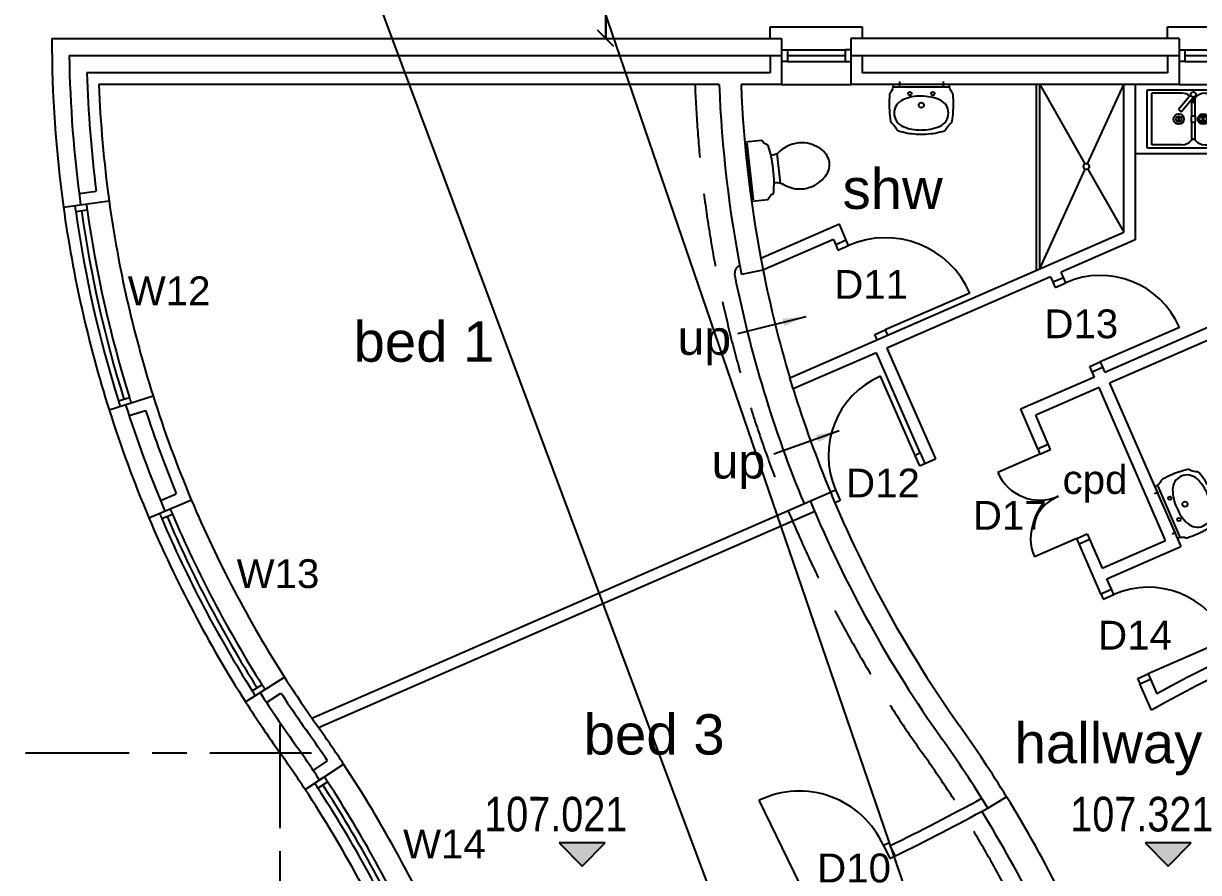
# Model space of a CAD drawing. Header units: millimetres. Extents: x 929802 to 1112248, y 1926852 to 2050811.
# Drawn here: x 1080397 to 1090597, y 1984765 to 1992133 of the extents above; entities that cross this region are included whole.
import ezdxf

# ---------------------------------------------------------------- set-up
doc = ezdxf.new("R2010")
doc.units = ezdxf.units.MM
doc.linetypes.add('CENTER', pattern=[16, 9, -2, 3, -2])
doc.linetypes.add('HIDDEN', pattern=[9.525, 6.35, -3.175])
for name, color, linetype, true_color in [('00_-_ELEVATIONS', 7, 'Continuous', 0xffffff), ('1', 7, 'Continuous', 0xffffff), ('NEW_LGF', 7, 'Continuous', 0xffffff)]:
    doc.layers.add(name, color=color, linetype=linetype, true_color=true_color)
doc.styles.add('ARIALN', font='ARIALN.TTF', dxfattribs={"height": 0.2})
doc.styles.get("Standard").update_dxf_attribs({"font": 'arial.ttf'})
doc.dimstyles.new('ISO-25', dxfattribs={"dimtxt": 2.5, "dimasz": 2.5, "dimexe": 1.25, "dimexo": 0.625, "dimtad": 1, "dimtxsty": 'Standard', "dimcen": 2.5, "dimadec": 0, "dimazin": 0, "dimtfac": 1, "dimtmove": 0, "dimatfit": 3, "dimfxl": 1, "dimarcsym": 0})

# ---------------------------------------------------------------- blocks, each defined once
blk = doc.blocks.new('A0B7C22D')
at = {"layer": '00_-_ELEVATIONS', "linetype": 'Continuous', "ltscale": 100}
blk.add_hatch(color=15, dxfattribs=at).paths.add_polyline_path([(781, 200), (1181, 200), (981, 0)])
at = {"layer": '00_-_ELEVATIONS', "color": 2, "linetype": 'Continuous', "ltscale": 100}
for p, q in [((781, 200), (981, 0)), ((1181, 200), (781, 200)), ((981, 0), (1181, 200))]:
    blk.add_line(p, q, dxfattribs=at)
at = {"layer": '00_-_ELEVATIONS', "color": 15, "linetype": 'Continuous', "ltscale": 100, "style": 'ARIALN'}
blk.add_text('107.021', height=300, rotation=359.9494, dxfattribs=at).set_placement((131, 301))
at = {"layer": '00_-_ELEVATIONS'}
blk.add_attdef('Sfb', (0, 0), '', height=1, dxfattribs=at)
blk = doc.blocks.new('DFD6596F')
at = {"layer": '00_-_ELEVATIONS', "linetype": 'Continuous', "ltscale": 100}
blk.add_hatch(color=15, dxfattribs=at).paths.add_polyline_path([(781, 200), (1181, 200), (981, 0)])
at = {"layer": '00_-_ELEVATIONS', "color": 2, "linetype": 'Continuous', "ltscale": 100}
for p, q in [((781, 200), (981, 0)), ((1181, 200), (781, 200)), ((981, 0), (1181, 200))]:
    blk.add_line(p, q, dxfattribs=at)
at = {"layer": '00_-_ELEVATIONS', "color": 15, "linetype": 'Continuous', "ltscale": 100, "style": 'ARIALN'}
blk.add_text('107.321', height=300, rotation=359.9494, dxfattribs=at).set_placement((131, 301))
at = {"layer": '00_-_ELEVATIONS'}
blk.add_attdef('Sfb', (0, 0), '', height=1, dxfattribs=at)
blk = doc.blocks.new('8319ADF3')
at = {"layer": 'NEW_LGF', "color": 2, "linetype": 'Continuous', "ltscale": 100}
for p, q in [((347, 939), (367, 893)), ((367, 893), (458, 933)), ((458, 933), (438, 979)), ((686, 160), (778, 200)), ((706, 114), (686, 160)), ((778, 200), (798, 154))]:
    blk.add_line(p, q, dxfattribs=at)
at = {"layer": 'NEW_LGF', "color": 4, "linetype": 'Continuous', "ltscale": 100}
for p, q in [((367, 893), (0, 733)), ((686, 160), (320, 0))]:
    blk.add_line(p, q, dxfattribs=at)
at = {"layer": 'NEW_LGF', "color": 2, "linetype": 'Continuous', "ltscale": 100}
for centre, start, end in [((367, 893), 203.5449, 293.5449), ((367, 893), 203.5449, 293.5449), ((686, 160), 113.5449, 203.5449), ((686, 160), 113.5449, 203.5449)]:
    blk.add_arc(centre, 400, start, end, dxfattribs=at)
at = {"layer": 'NEW_LGF'}
for tag in ['PAT_NAME', 'FLOOR', 'PART_NUMBER', 'DESC', 'MANUFACTURER', 'Quantity', 'WIDTH', 'WIDTH_FORMULA', 'SYMBOL_PATH', 'Opening_height', 'TYPE', 'Arch_group', 'GROUP', 'Sfb', 'HEIGHT', 'Ht1', 'PREFIX', 'IDENTIFIER', 'SOLID_PEN', 'CAVITY_PEN', 'OUTER_LEAF', 'CAVITY', 'INNER_LEAF', 'REVEAL', 'GABLE_ANG', 'GABLE_LEN', 'Return_type']:
    blk.add_attdef(tag, (0, 0), '', height=1, dxfattribs=at)
blk = doc.blocks.new('545381A0')
at = {"layer": 'NEW_LGF', "color": 2, "linetype": 'Continuous', "ltscale": 100}
for p, q in [((112, 773), (92, 819)), ((0, 779), (20, 733)), ((20, 733), (112, 773)), ((320, 46), (411, 86)), ((340, 0), (320, 46)), ((411, 86), (431, 40))]:
    blk.add_line(p, q, dxfattribs=at)
at = {"layer": 'NEW_LGF', "color": 4, "linetype": 'Continuous', "ltscale": 100}
blk.add_line((1099, 385), (411, 86), dxfattribs=at)
at = {"layer": 'NEW_LGF', "color": 2, "linetype": 'Continuous', "ltscale": 100}
blk.add_arc((411, 86), 750, 23.5449, 113.5449, dxfattribs=at)
blk.add_arc((411, 86), 750, 23.5449, 113.5449, dxfattribs=at)
at = {"layer": 'NEW_LGF'}
for tag in ['PAT_NAME', 'FLOOR', 'PART_NUMBER', 'DESC', 'MANUFACTURER', 'Quantity', 'WIDTH', 'WIDTH_FORMULA', 'SYMBOL_PATH', 'Opening_height', 'TYPE', 'Arch_group', 'GROUP', 'Sfb', 'HEIGHT', 'Ht1', 'PREFIX', 'IDENTIFIER', 'SOLID_PEN', 'CAVITY_PEN', 'OUTER_LEAF', 'CAVITY', 'INNER_LEAF', 'REVEAL', 'GABLE_ANG', 'GABLE_LEN', 'Return_type']:
    blk.add_attdef(tag, (0, 0), '', height=1, dxfattribs=at)
blk = doc.blocks.new('90709F68')
at = {"layer": 'NEW_LGF', "color": 4, "linetype": 'Continuous', "ltscale": 100}
blk.add_line((349, 134), (0, 855), dxfattribs=at)
at = {"layer": 'NEW_LGF', "color": 2, "linetype": 'Continuous', "ltscale": 100}
for p, q in [((1124, 483), (1079, 461)), ((1079, 461), (1134, 349)), ((1134, 349), (1179, 371)), ((304, 112), (349, 134)), ((349, 134), (403, 22)), ((403, 22), (358, 0))]:
    blk.add_line(p, q, dxfattribs=at)
blk.add_arc((349, 134), 800, 24.1302, 115.8237, dxfattribs=at)
blk.add_arc((349, 134), 800, 24.1302, 115.8237, dxfattribs=at)
at = {"layer": 'NEW_LGF'}
blk.add_attdef('Sfb', (0, 0), '', height=1, dxfattribs=at)
blk = doc.blocks.new('Campus_D-150')
at = {"layer": 'NEW_LGF', "color": 2, "linetype": 'Continuous', "ltscale": 100}
for p, q in [((0, 490), (0, 10)), ((990, 500), (10, 500)), ((382, 459), (275, 333)), ((298, 313), (403, 437)), ((403, 390), (403, 440)), ((406, 440), (406, 390)), ((1000, 10), (1000, 490)), ((275, 333), (298, 313)), ((406, 390), (403, 390)), ((10, 0), (990, 0))]:
    blk.add_line(p, q, dxfattribs=at)
at = {"layer": 'NEW_LGF', "color": 1, "linetype": 'Continuous', "ltscale": 100}
for p, q in [((42, 25), (42, 475)), ((305, 475), (42, 475)), ((389, 422), (389, 274)), ((419, 274), (419, 435)), ((503, 475), (975, 475)), ((556, 475), (556, 380)), ((975, 475), (975, 25)), ((559, 375), (818, 370)), ((818, 370), (559, 365)), ((559, 355), (818, 350)), ((818, 350), (559, 345)), ((559, 335), (818, 330)), ((818, 330), (559, 325)), ((559, 315), (818, 310)), ((818, 310), (559, 305)), ((260, 232), (295, 268)), ((295, 232), (260, 268)), ((277, 225), (277, 275)), ((420, 274), (388, 274)), ((388, 224), (388, 274)), ((388, 224), (420, 224)), ((389, 224), (389, 65)), ((419, 65), (419, 224)), ((420, 274), (420, 224)), ((466, 229), (509, 271)), ((509, 229), (466, 271)), ((488, 220), (488, 280)), ((559, 295), (818, 290)), ((818, 290), (559, 285)), ((559, 275), (818, 270)), ((818, 270), (559, 265)), ((559, 255), (818, 250)), ((818, 250), (559, 245)), ((559, 235), (818, 230)), ((818, 230), (559, 225)), ((559, 215), (818, 210)), ((818, 210), (559, 205)), ((556, 120), (556, 25)), ((559, 195), (818, 190)), ((818, 190), (559, 185)), ((559, 175), (818, 170)), ((818, 170), (559, 165)), ((559, 155), (818, 150)), ((818, 150), (559, 145)), ((559, 135), (818, 130)), ((818, 130), (559, 125)), ((305, 25), (42, 25)), ((503, 25), (975, 25))]:
    blk.add_line(p, q, dxfattribs=at)
at = {"layer": 'NEW_LGF', "color": 2, "linetype": 'Continuous', "ltscale": 100}
blk.add_circle((404, 462), 22.5, dxfattribs=at)
at = {"layer": 'NEW_LGF', "color": 1, "linetype": 'Continuous', "ltscale": 100}
for centre, radius in [((277, 250), 45), ((277, 250), 25), ((488, 250), 45), ((488, 250), 30)]:
    blk.add_circle(centre, radius, dxfattribs=at)
at = {"layer": 'NEW_LGF', "color": 2, "linetype": 'Continuous', "ltscale": 100}
for centre, radius, start, end in [((10, 490), 10, 90, 180), ((10, 490), 10, 90, 180), ((404, 462), 22.5, 0, 0), ((990, 490), 10, 0, 90), ((990, 490), 10, 0, 90), ((10, 10), 10, 180, 270), ((10, 10), 10, 180, 270), ((990, 10), 10, 270, 0), ((990, 10), 10, 270, 0)]:
    blk.add_arc(centre, radius, start, end, dxfattribs=at)
at = {"layer": 'NEW_LGF', "color": 1, "linetype": 'Continuous', "ltscale": 100}
for centre, radius, start, end in [((298, 353), 122, 52.0831, 86.8462), ((298, 353), 122, 52.0831, 86.8462), ((404, 441), 16.4, 234.5549, 264.748), ((404, 441), 16.4, 234.5549, 264.748), ((404, 441), 16.4, 275.252, 336.2584), ((404, 441), 16.4, 275.252, 336.2584), ((510, 353), 122, 93.1538, 138.007), ((510, 353), 122, 93.1538, 138.007), ((562, 380), 6.25, 180, 233.1301), ((562, 380), 6.25, 180, 233.1301), ((562, 360), 6.25, 126.8699, 233.1301), ((562, 360), 6.25, 126.8699, 233.1301), ((562, 340), 6.25, 126.8699, 233.1301), ((562, 340), 6.25, 126.8699, 233.1301), ((562, 320), 6.25, 126.8699, 233.1301), ((562, 320), 6.25, 126.8699, 233.1301), ((555, 370), 6.25, 306.8699, 53.1301), ((555, 370), 6.25, 306.8699, 53.1301), ((555, 350), 6.25, 306.8699, 53.1301), ((555, 350), 6.25, 306.8699, 53.1301), ((555, 330), 6.25, 306.8699, 53.1301), ((555, 330), 6.25, 306.8699, 53.1301), ((555, 310), 6.25, 306.8699, 53.1301), ((555, 310), 6.25, 306.8699, 53.1301), ((277, 250), 45, 0, 0), ((277, 250), 25, 0, 0), ((488, 250), 45, 0, 0), ((488, 250), 30, 0, 0), ((562, 300), 6.25, 126.8699, 233.1301), ((562, 300), 6.25, 126.8699, 233.1301), ((562, 280), 6.25, 126.8699, 233.1301), ((562, 280), 6.25, 126.8699, 233.1301), ((562, 260), 6.25, 126.8699, 233.1301), ((562, 260), 6.25, 126.8699, 233.1301), ((562, 240), 6.25, 126.8699, 233.1301), ((562, 240), 6.25, 126.8699, 233.1301), ((562, 220), 6.25, 126.8699, 233.1301), ((562, 220), 6.25, 126.8699, 233.1301), ((562, 200), 6.25, 126.8699, 233.1301), ((562, 200), 6.25, 126.8699, 233.1301), ((555, 290), 6.25, 306.8699, 53.1301), ((555, 290), 6.25, 306.8699, 53.1301), ((555, 270), 6.25, 306.8699, 53.1301), ((555, 270), 6.25, 306.8699, 53.1301), ((555, 250), 6.25, 306.8699, 53.1301), ((555, 250), 6.25, 306.8699, 53.1301), ((555, 230), 6.25, 306.8699, 53.1301), ((555, 230), 6.25, 306.8699, 53.1301), ((555, 210), 6.25, 306.8699, 53.1301), ((555, 210), 6.25, 306.8699, 53.1301), ((562, 180), 6.25, 126.8699, 233.1301), ((562, 180), 6.25, 126.8699, 233.1301), ((562, 160), 6.25, 126.8699, 233.1301), ((562, 160), 6.25, 126.8699, 233.1301), ((562, 140), 6.25, 126.8699, 233.1301), ((562, 140), 6.25, 126.8699, 233.1301), ((562, 120), 6.25, 126.8699, 180), ((562, 120), 6.25, 126.8699, 180), ((555, 190), 6.25, 306.8699, 53.1301), ((555, 190), 6.25, 306.8699, 53.1301), ((555, 170), 6.25, 306.8699, 53.1301), ((555, 170), 6.25, 306.8699, 53.1301), ((555, 150), 6.25, 306.8699, 53.1301), ((555, 150), 6.25, 306.8699, 53.1301), ((555, 130), 6.25, 306.8699, 53.1301), ((555, 130), 6.25, 306.8699, 53.1301), ((298, 147), 122, 273.1538, 318.007), ((298, 147), 122, 273.1538, 318.007), ((404, 59), 16.4, 23.7416, 156.2584), ((404, 59), 16.4, 23.7416, 156.2584), ((510, 147), 122, 221.993, 266.8462), ((510, 147), 122, 221.993, 266.8462)]:
    blk.add_arc(centre, radius, start, end, dxfattribs=at)
at = {"layer": 'NEW_LGF'}
for tag in ['PAT_NAME', 'PART_NUMBER', 'MANUFACTURER', 'Quantity', 'LENGTH', 'WIDTH', 'Symbol_Description']:
    blk.add_attdef(tag, (0, 0), '', height=1, dxfattribs=at)
blk = doc.blocks.new('30C0A5F7')
at = {"layer": '1', "color": 9, "linetype": 'Continuous', "ltscale": 100}
for p, q in [((1973, 8780), (1973, 7687)), ((800, 8393), (200, 8393)), ((400, 4196), (400, 8393)), ((400, 8393), (400, 0)), ((1348, 8393), (2609, 8393)), ((1973, 7793), (1973, 7193)), ((2150, 6993), (2150, 7593)), ((1690, 7393), (1973, 7393)), ((2150, 7393), (1973, 7393)), ((2433, 7393), (2150, 7393)), ((2150, 3718), (2150, 4318)), ((5958, 3718), (5958, 4318)), ((400, 4196), (400, 0)), ((5958, 4118), (2150, 4118)), ((4054, 4118), (2150, 4118)), ((4054, 4118), (5958, 4118)), ((6558, 3118), (7158, 3118)), ((6958, 0), (6958, 3118)), ((6958, 1559), (6958, 3118)), ((6958, 1559), (6958, 0)), ((6558, 0), (7158, 0)), ((800, 0), (200, 0))]:
    blk.add_line(p, q, dxfattribs=at)
at = {"layer": '1', "color": 4, "linetype": 'Continuous', "ltscale": 100}
for p, q in [((329, 8464), (471, 8322)), ((2044, 7464), (1902, 7322)), ((2079, 7322), (2221, 7464)), ((2079, 4047), (2221, 4188)), ((6028, 4188), (5887, 4047)), ((6887, 3188), (7028, 3047)), ((471, -71), (329, 71)), ((7028, -71), (6887, 71))]:
    blk.add_line(p, q, dxfattribs=at)
at = {"layer": '1', "color": 9, "linetype": 'Continuous', "ltscale": 100}
for s, p in [('R17107', (607, 8518)), ('177', (1220, 7518)), ('3808', (3606, 4268))]:
    blk.add_text(s, height=250, dxfattribs=at).set_placement(p)
for s, p in [('8393', (250, 3748)), ('3118', (7358, 1686))]:
    blk.add_text(s, height=250, rotation=90, dxfattribs=at).set_placement(p)
blk = doc.blocks.new('12101a2t')
at = {"layer": 'NEW_LGF', "color": 1, "linetype": 'Continuous', "ltscale": 100}
for p, q in [((35, 418), (33, 408)), ((36, 426), (35, 418)), ((37, 429), (36, 428)), ((36, 428), (36, 426)), ((38, 430), (37, 429)), ((40, 431), (38, 430)), ((42, 432), (40, 431)), ((89, 432), (42, 432)), ((89, 456), (89, 419)), ((469, 432), (89, 432)), ((469, 457), (469, 419)), ((517, 432), (469, 432)), ((519, 431), (517, 432)), ((521, 431), (519, 431)), ((522, 430), (521, 431)), ((523, 428), (522, 430)), ((523, 423), (523, 428)), ((525, 412), (523, 423)), ((527, 400), (525, 412)), ((2, 321), (1, 298)), ((4, 344), (2, 321)), ((6, 352), (4, 348)), ((4, 348), (4, 344)), ((8, 356), (6, 352)), ((10, 360), (8, 356)), ((14, 364), (10, 360)), ((18, 370), (14, 364)), ((23, 379), (18, 370)), ((27, 386), (23, 379)), ((30, 394), (27, 386)), ((33, 408), (30, 394)), ((517, 407), (40, 407)), ((532, 387), (527, 400)), ((539, 374), (532, 387)), ((545, 365), (539, 374)), ((549, 360), (545, 365)), ((551, 356), (549, 360)), ((553, 353), (551, 356)), ((554, 349), (553, 353)), ((555, 344), (554, 349)), ((557, 321), (555, 344)), ((558, 299), (557, 321)), ((1, 298), (0, 279)), ((0, 279), (0, 253)), ((0, 253), (1, 228)), ((1, 228), (2, 208)), ((2, 208), (3, 183)), ((557, 202), (558, 228)), ((559, 278), (558, 299)), ((558, 228), (559, 253)), ((559, 253), (559, 278)), ((3, 183), (6, 160)), ((6, 160), (9, 136)), ((9, 136), (12, 113)), ((12, 113), (13, 107)), ((13, 107), (16, 103)), ((16, 103), (18, 100)), ((541, 99), (544, 105)), ((544, 105), (546, 108)), ((546, 108), (547, 112)), ((547, 112), (550, 135)), ((550, 135), (553, 154)), ((553, 154), (555, 172)), ((555, 172), (557, 202)), ((18, 100), (22, 95)), ((22, 95), (28, 91)), ((28, 91), (36, 83)), ((36, 83), (44, 75)), ((44, 75), (52, 65)), ((52, 65), (59, 55)), ((59, 55), (64, 44)), ((64, 44), (68, 38)), ((68, 38), (71, 34)), ((71, 34), (74, 32)), ((74, 32), (77, 30)), ((77, 30), (80, 30)), ((80, 30), (100, 24)), ((100, 24), (119, 19)), ((119, 19), (138, 15)), ((138, 15), (160, 10)), ((160, 10), (178, 7)), ((178, 7), (200, 5)), ((200, 5), (219, 3)), ((219, 3), (238, 1)), ((238, 1), (259, 0)), ((259, 0), (280, 0)), ((280, 0), (303, 0)), ((303, 0), (319, 1)), ((319, 1), (340, 3)), ((340, 3), (360, 5)), ((360, 5), (380, 7)), ((380, 7), (398, 10)), ((398, 10), (419, 14)), ((419, 14), (441, 19)), ((441, 19), (460, 24)), ((460, 24), (479, 29)), ((479, 29), (483, 31)), ((483, 31), (487, 34)), ((487, 34), (489, 36)), ((489, 36), (492, 39)), ((492, 39), (494, 43)), ((494, 43), (500, 54)), ((500, 54), (506, 64)), ((506, 64), (514, 75)), ((514, 75), (523, 83)), ((523, 83), (530, 90)), ((530, 90), (537, 96)), ((537, 96), (541, 99))]:
    blk.add_line(p, q, dxfattribs=at)
for centre, radius in [((179, 352), 15), ((379, 352), 15), ((279, 252), 22.5)]:
    blk.add_circle(centre, radius, dxfattribs=at)
for centre, radius, start, end in [((274, -70), 400, 89.23, 112.713), ((274, -70), 400, 89.23, 112.713), ((179, 352), 15, 0, 0), ((284, -68), 397, 67.2229, 90.6984), ((284, -68), 397, 67.2229, 90.6984), ((379, 352), 15, 0, 0), ((168, 183), 125, 112.7164, 247.2879), ((168, 183), 125, 112.7164, 247.2879), ((279, 252), 22.5, 0, 0), ((390, 183), 125, 292.7093, 67.2878), ((390, 183), 125, 292.7093, 67.2878), ((274, 436), 400, 247.2891, 270.6375), ((274, 436), 400, 247.2891, 270.6375), ((284, 437), 400, 269.231, 292.709), ((284, 437), 400, 269.231, 292.709)]:
    blk.add_arc(centre, radius, start, end, dxfattribs=at)
at = {"layer": 'NEW_LGF'}
for tag in ['PAT_NAME', 'GROUP', 'PART_NUMBER', 'DESC', 'MANUFACTURER', 'Symbol_Description']:
    blk.add_attdef(tag, (0, 0), '', height=1, dxfattribs=at)
blk = doc.blocks.new('EE97CF53')
at = {"layer": 'NEW_LGF', "color": 2, "linetype": 'Continuous', "ltscale": 100}
for radius in [11096, 11096, 10846, 10846]:
    blk.add_arc((-9235, -3934), radius, 21.2685, 31.6241, dxfattribs=at)
at = {"layer": 'NEW_LGF'}
blk.add_attdef('Sfb', (0, 0), '', height=1, dxfattribs=at)
blk = doc.blocks.new('C6B5A1CB')
at = {"layer": 'NEW_LGF', "color": 15, "linetype": 'Continuous', "ltscale": 100}
for s, height, p in [('shw', 350, (7141, 15872)), ('bed 1', 350, (2896, 14546)), ('up', 300, (5708, 14606)), ('up', 300, (6004, 13533)), ('cpd', 250, (9051, 13399)), ('bed 3', 350, (4894, 11137)), ('hallway', 350, (8634, 11062))]:
    blk.add_text(s, height=height, dxfattribs=at).set_placement(p)
at = {"layer": 'NEW_LGF'}
blk.add_attdef('Sfb', (0, 0), '', height=1, dxfattribs=at)
blk = doc.blocks.new('FF49EFF8')
at = {"layer": 'NEW_LGF', "color": 2, "linetype": 'Continuous', "ltscale": 100}
for p, q in [((111, 1599), (195, 1653)), ((933, 86), (1024, 126))]:
    blk.add_line(p, q, dxfattribs=at)
for radius, start, end in [(11096, 23.6762, 33.3539), (11096, 23.6762, 33.3539), (10796, 33.0885, 33.3539), (10796, 33.0885, 33.3539), (10896, 33.0885, 33.3539), (10896, 33.0885, 33.3539), (10696, 23.6762, 33.3539), (10696, 23.6762, 33.3539), (10846, 23.9415, 33.0885), (10846, 23.9415, 33.0885), (10896, 23.6762, 23.9415), (10896, 23.6762, 23.9415), (10796, 23.6762, 23.9415), (10796, 23.6762, 23.9415)]:
    blk.add_arc((-8934, -4295), radius, start, end, dxfattribs=at)
at = {"layer": 'NEW_LGF', "color": 1, "linetype": 'Continuous', "ltscale": 100}
for radius in [10896, 10896, 10796, 10796]:
    blk.add_arc((-8934, -4295), radius, 23.9415, 33.0885, dxfattribs=at)
at = {"layer": 'NEW_LGF'}
blk.add_attdef('Sfb', (0, 0), '', height=1, dxfattribs=at)
blk = doc.blocks.new('4F42003F')
at = {"layer": 'NEW_LGF', "color": 2, "linetype": 'Continuous', "ltscale": 100}
for p, q in [((112, 1591), (204, 1630)), ((898, 96), (982, 150))]:
    blk.add_line(p, q, dxfattribs=at)
for radius, start, end in [(10296, 202.8866, 212.5726), (10296, 202.8866, 212.5726), (10596, 202.8866, 203.157), (10596, 202.8866, 203.157), (10496, 202.8866, 203.1595), (10496, 202.8866, 203.1595), (10696, 202.8866, 212.5726), (10696, 202.8866, 212.5726), (10546, 203.1582, 212.301), (10546, 203.1582, 212.301), (10496, 212.2997, 212.5726), (10496, 212.2997, 212.5726), (10596, 212.3022, 212.5726), (10596, 212.3022, 212.5726)]:
    blk.add_arc((9854, 5758), radius, start, end, dxfattribs=at)
at = {"layer": 'NEW_LGF', "color": 1, "linetype": 'Continuous', "ltscale": 100}
for radius, start, end in [(10596, 203.157, 212.3022), (10596, 203.157, 212.3022), (10496, 203.1595, 212.2997), (10496, 203.1595, 212.2997)]:
    blk.add_arc((9854, 5758), radius, start, end, dxfattribs=at)
at = {"layer": 'NEW_LGF'}
blk.add_attdef('Sfb', (0, 0), '', height=1, dxfattribs=at)
blk = doc.blocks.new('B884B1D3')
at = {"layer": 'NEW_LGF', "color": 1, "linetype": 'Continuous', "ltscale": 100}
for p, q in [((0, 1614), (0, 0)), ((30, 13), (30, 1614)), ((30, 1614), (423, 924)), ((446, 925), (760, 1614)), ((30, 13), (425, 879)), ((448, 880), (760, 331))]:
    blk.add_line(p, q, dxfattribs=at)
blk.add_circle((435, 902), 25, dxfattribs=at)
blk.add_arc((435, 902), 25, 0, 0, dxfattribs=at)
at = {"layer": 'NEW_LGF'}
blk.add_attdef('Sfb', (0, 0), '', height=1, dxfattribs=at)
blk = doc.blocks.new('12101a2t00000')
at = {"layer": 'NEW_LGF', "color": 1, "linetype": 'Continuous', "ltscale": 100}
for p, q in [((90, 520), (69, 510)), ((109, 530), (90, 520)), ((127, 539), (109, 530)), ((151, 549), (127, 539)), ((174, 559), (151, 549)), ((198, 568), (174, 559)), ((227, 578), (198, 568)), ((244, 583), (227, 578)), ((262, 588), (244, 583)), ((285, 594), (262, 588)), ((289, 595), (285, 594)), ((293, 595), (289, 595)), ((299, 594), (293, 595)), ((304, 592), (299, 594)), ((311, 588), (304, 592)), ((321, 584), (311, 588)), ((332, 580), (321, 584)), ((345, 576), (332, 580)), ((357, 574), (345, 576)), ((369, 573), (357, 574)), ((374, 573), (369, 573)), ((378, 572), (374, 573)), ((381, 571), (378, 572)), ((384, 568), (381, 571)), ((388, 565), (384, 568)), ((400, 550), (388, 565)), ((412, 535), (400, 550)), ((426, 516), (412, 535)), ((438, 499), (426, 516)), ((4, 445), (3, 443)), ((3, 443), (3, 441)), ((3, 441), (4, 440)), ((5, 446), (4, 445)), ((4, 440), (23, 395)), ((9, 449), (5, 446)), ((19, 454), (9, 449)), ((28, 462), (19, 454)), ((27, 449), (217, 12)), ((39, 471), (28, 462)), ((48, 482), (39, 471)), ((54, 492), (48, 482)), ((57, 498), (54, 492)), ((59, 501), (57, 498)), ((62, 504), (59, 501)), ((64, 506), (62, 504)), ((69, 510), (64, 506)), ((447, 483), (438, 499)), ((458, 466), (447, 483)), ((468, 449), (458, 466)), ((477, 430), (468, 449)), ((485, 415), (477, 430)), ((494, 394), (485, 415)), ((0, 385), (34, 400)), ((23, 395), (175, 47)), ((502, 375), (494, 394)), ((510, 356), (502, 375)), ((516, 338), (510, 356)), ((522, 319), (516, 338)), ((528, 298), (522, 319)), ((533, 280), (528, 298)), ((537, 259), (533, 280)), ((541, 240), (537, 259)), ((544, 220), (541, 240)), ((547, 199), (544, 220)), ((478, 92), (498, 104)), ((498, 104), (502, 107)), ((502, 107), (505, 111)), ((505, 111), (507, 114)), ((507, 114), (510, 121)), ((510, 121), (512, 127)), ((512, 127), (515, 138)), ((515, 138), (520, 149)), ((520, 149), (525, 159)), ((525, 159), (532, 170)), ((532, 170), (540, 179)), ((540, 179), (544, 184)), ((544, 184), (546, 190)), ((546, 190), (547, 193)), ((547, 196), (547, 199)), ((547, 193), (547, 196)), ((153, 37), (186, 52)), ((175, 47), (194, 4)), ((194, 4), (195, 2)), ((195, 2), (196, 1)), ((196, 1), (198, 0)), ((198, 0), (199, 0)), ((199, 0), (201, 0)), ((201, 0), (208, 3)), ((208, 3), (219, 6)), ((219, 6), (233, 8)), ((233, 8), (241, 8)), ((241, 8), (250, 8)), ((250, 8), (259, 6)), ((259, 6), (267, 5)), ((267, 5), (272, 3)), ((272, 3), (276, 2)), ((276, 2), (281, 2)), ((281, 2), (286, 3)), ((286, 3), (289, 4)), ((289, 4), (311, 12)), ((311, 12), (333, 20)), ((333, 20), (350, 27)), ((350, 27), (374, 37)), ((374, 37), (397, 47)), ((397, 47), (415, 56)), ((415, 56), (437, 68)), ((437, 68), (457, 79)), ((457, 79), (478, 92))]:
    blk.add_line(p, q, dxfattribs=at)
for centre, radius in [((132, 345), 15), ((264, 293), 22.5), ((212, 161), 15)]:
    blk.add_circle(centre, radius, dxfattribs=at)
for centre, radius, start, end in [((282, 422), 125, 46.2542, 180.8327), ((282, 422), 125, 46.2542, 180.8327), ((92, 224), 400, 22.7759, 46.2539), ((92, 224), 400, 22.7759, 46.2539), ((554, 425), 397, 180.7678, 204.2433), ((554, 425), 397, 180.7678, 204.2433), ((132, 345), 15, 0, 0), ((264, 293), 22.5, 0, 0), ((96, 215), 400, 0.834, 24.1824), ((96, 215), 400, 0.834, 24.1824), ((561, 417), 400, 202.7749, 226.2579), ((561, 417), 400, 202.7749, 226.2579), ((371, 219), 125, 226.2613, 0.8328), ((371, 219), 125, 226.2613, 0.8328), ((212, 161), 15, 0, 0)]:
    blk.add_arc(centre, radius, start, end, dxfattribs=at)
at = {"layer": 'NEW_LGF'}
for tag in ['PAT_NAME', 'GROUP', 'PART_NUMBER', 'DESC', 'MANUFACTURER', 'Symbol_Description']:
    blk.add_attdef(tag, (0, 0), '', height=1, dxfattribs=at)
blk = doc.blocks.new('904B1C51')
at = {"layer": 'NEW_LGF', "color": 2, "linetype": 'Continuous', "ltscale": 100}
for p, q in [((0, 400), (0, 500)), ((0, 500), (800, 500)), ((800, 500), (800, 400)), ((100, 300), (150, 300)), ((150, 300), (150, 200)), ((150, 250), (650, 250)), ((700, 300), (650, 300)), ((650, 300), (650, 200)), ((150, 200), (100, 200)), ((650, 200), (700, 200)), ((100, 0), (700, 0))]:
    blk.add_line(p, q, dxfattribs=at)
at = {"layer": 'NEW_LGF', "color": 1, "linetype": 'Continuous', "ltscale": 100}
for p, q in [((150, 300), (650, 300)), ((150, 200), (650, 200))]:
    blk.add_line(p, q, dxfattribs=at)
at = {"layer": 'NEW_LGF'}
for tag in ['PAT_NAME', 'GROUP', 'FLOOR', 'Sfb', 'PART_NUMBER', 'DESC', 'MANUFACTURER', 'Quantity', 'WIDTH', 'WIDTH_FORMULA', 'HEIGHT', 'SYMBOL_PATH', 'Opening_height', 'Return_type', 'TYPE', 'PREFIX', 'IDENTIFIER', 'NUMBER', 'OUTER_LEAF', 'CAVITY', 'INNER_LEAF', 'Arch_group']:
    blk.add_attdef(tag, (0, 0), '', height=1, dxfattribs=at)
blk = doc.blocks.new('3430AF5D')
at = {"layer": 'NEW_LGF', "color": 2, "linetype": 'Continuous', "ltscale": 100}
for p, q in [((1200, 0), (1200, 600)), ((0, 0), (1200, 0))]:
    blk.add_line(p, q, dxfattribs=at)
at = {"layer": 'NEW_LGF'}
blk.add_attdef('Sfb', (0, 0), '', height=1, dxfattribs=at)
blk = doc.blocks.new('AC8A169B')
at = {"layer": 'NEW_LGF', "color": 2, "linetype": 'Continuous', "ltscale": 100}
for p, q in [((106, 1722), (205, 1736)), ((477, 78), (572, 108))]:
    blk.add_line(p, q, dxfattribs=at)
for radius, start, end in [(10696, 187.8755, 197.5423), (10696, 187.8755, 197.5423), (10596, 187.8755, 188.1459), (10596, 187.8755, 188.1459), (10496, 187.8755, 188.1485), (10496, 187.8755, 188.1485), (10296, 187.8755, 197.5423), (10296, 187.8755, 197.5423), (10546, 188.1472, 197.2706), (10546, 188.1472, 197.2706), (10496, 197.2693, 197.5423), (10496, 197.2693, 197.5423), (10596, 197.2719, 197.5423), (10596, 197.2719, 197.5423)]:
    blk.add_arc((10595, 3224), radius, start, end, dxfattribs=at)
at = {"layer": 'NEW_LGF', "color": 1, "linetype": 'Continuous', "ltscale": 100}
for radius, start, end in [(10496, 188.1485, 197.2693), (10496, 188.1485, 197.2693), (10596, 188.1459, 197.2719), (10596, 188.1459, 197.2719)]:
    blk.add_arc((10595, 3224), radius, start, end, dxfattribs=at)
at = {"layer": 'NEW_LGF'}
blk.add_attdef('Sfb', (0, 0), '', height=1, dxfattribs=at)
blk = doc.blocks.new('AB604280')
at = {"layer": 'NEW_LGF', "color": 2, "linetype": 'Continuous', "ltscale": 100}
for p, q in [((20, 825), (40, 779)), ((40, 779), (132, 819)), ((132, 819), (112, 865)), ((360, 46), (451, 86)), ((379, 0), (360, 46)), ((451, 86), (471, 40))]:
    blk.add_line(p, q, dxfattribs=at)
at = {"layer": 'NEW_LGF', "color": 4, "linetype": 'Continuous', "ltscale": 100}
blk.add_line((1185, 405), (451, 86), dxfattribs=at)
at = {"layer": 'NEW_LGF', "color": 2, "linetype": 'Continuous', "ltscale": 100}
blk.add_arc((451, 86), 800, 23.5449, 113.5449, dxfattribs=at)
blk.add_arc((451, 86), 800, 23.5449, 113.5449, dxfattribs=at)
at = {"layer": 'NEW_LGF'}
for tag in ['PAT_NAME', 'FLOOR', 'PART_NUMBER', 'DESC', 'MANUFACTURER', 'Quantity', 'WIDTH', 'WIDTH_FORMULA', 'SYMBOL_PATH', 'Opening_height', 'TYPE', 'Arch_group', 'GROUP', 'Sfb', 'HEIGHT', 'Ht1', 'PREFIX', 'IDENTIFIER', 'SOLID_PEN', 'CAVITY_PEN', 'OUTER_LEAF', 'CAVITY', 'INNER_LEAF', 'REVEAL', 'GABLE_ANG', 'GABLE_LEN', 'Return_type']:
    blk.add_attdef(tag, (0, 0), '', height=1, dxfattribs=at)
blk = doc.blocks.new('F792FBAA')
at = {"layer": 'NEW_LGF', "color": 2, "linetype": 'Continuous', "ltscale": 100}
for p, q in [((0, 400), (0, 500)), ((0, 500), (800, 500)), ((800, 500), (800, 400)), ((100, 300), (150, 300)), ((150, 300), (150, 200)), ((150, 250), (650, 250)), ((700, 300), (650, 300)), ((650, 300), (650, 200)), ((150, 200), (100, 200)), ((650, 200), (700, 200)), ((100, 0), (700, 0))]:
    blk.add_line(p, q, dxfattribs=at)
at = {"layer": 'NEW_LGF', "color": 1, "linetype": 'Continuous', "ltscale": 100}
for p, q in [((150, 300), (650, 300)), ((150, 200), (650, 200))]:
    blk.add_line(p, q, dxfattribs=at)
at = {"layer": 'NEW_LGF'}
for tag in ['PAT_NAME', 'GROUP', 'FLOOR', 'Sfb', 'PART_NUMBER', 'DESC', 'MANUFACTURER', 'Quantity', 'WIDTH', 'WIDTH_FORMULA', 'HEIGHT', 'SYMBOL_PATH', 'Opening_height', 'Return_type', 'TYPE', 'PREFIX', 'IDENTIFIER', 'NUMBER', 'OUTER_LEAF', 'CAVITY', 'INNER_LEAF', 'Arch_group']:
    blk.add_attdef(tag, (0, 0), '', height=1, dxfattribs=at)
blk = doc.blocks.new('D80CF1BF')
at = {"layer": 'NEW_LGF', "color": 2, "linetype": 'Continuous', "ltscale": 100}
for centre, radius, start, end in [((85, 1995), 85, 118.1453, 191.263), ((85, 1995), 85, 118.1453, 191.263), ((10345, 4038), 10546, 191.263, 202.5116), ((10345, 4038), 10546, 191.263, 202.5116), ((10345, 4038), 10296, 191.263, 196.6267), ((10345, 4038), 10296, 191.263, 196.6267), ((10345, 4038), 10296, 197.1869, 202.4865), ((10345, 4038), 10296, 197.1869, 202.4865)]:
    blk.add_arc(centre, radius, start, end, dxfattribs=at)
at = {"layer": 'NEW_LGF'}
blk.add_attdef('Sfb', (0, 0), '', height=1, dxfattribs=at)
blk = doc.blocks.new('D6D91174')
at = {"layer": 'NEW_LGF', "color": 2, "linetype": 'Continuous', "ltscale": 100}
for p, q in [((112, 773), (92, 819)), ((0, 779), (20, 733)), ((20, 733), (112, 773)), ((320, 46), (411, 86)), ((340, 0), (320, 46)), ((411, 86), (431, 40))]:
    blk.add_line(p, q, dxfattribs=at)
at = {"layer": 'NEW_LGF', "color": 4, "linetype": 'Continuous', "ltscale": 100}
blk.add_line((1099, 385), (411, 86), dxfattribs=at)
at = {"layer": 'NEW_LGF', "color": 2, "linetype": 'Continuous', "ltscale": 100}
blk.add_arc((411, 86), 750, 23.5449, 113.5449, dxfattribs=at)
blk.add_arc((411, 86), 750, 23.5449, 113.5449, dxfattribs=at)
at = {"layer": 'NEW_LGF'}
for tag in ['PAT_NAME', 'FLOOR', 'PART_NUMBER', 'DESC', 'MANUFACTURER', 'Quantity', 'WIDTH', 'WIDTH_FORMULA', 'SYMBOL_PATH', 'Opening_height', 'TYPE', 'Arch_group', 'GROUP', 'Sfb', 'HEIGHT', 'Ht1', 'PREFIX', 'IDENTIFIER', 'SOLID_PEN', 'CAVITY_PEN', 'OUTER_LEAF', 'CAVITY', 'INNER_LEAF', 'REVEAL', 'GABLE_ANG', 'GABLE_LEN', 'Return_type']:
    blk.add_attdef(tag, (0, 0), '', height=1, dxfattribs=at)
blk = doc.blocks.new('15230a2t00001')
at = {"layer": 'NEW_LGF', "color": 1, "linetype": 'Continuous', "ltscale": 100}
for p, q in [((2, 511), (1, 510)), ((1, 510), (1, 510)), ((3, 511), (2, 511)), ((2, 511), (2, 511)), ((2, 511), (2, 511)), ((4, 512), (3, 511)), ((3, 511), (3, 511)), ((145, 528), (4, 512)), ((4, 512), (4, 512)), ((4, 512), (4, 512)), ((147, 528), (145, 528)), ((149, 527), (147, 528)), ((150, 525), (149, 527)), ((157, 515), (150, 525)), ((166, 505), (157, 515)), ((1, 509), (0, 509)), ((0, 509), (0, 508)), ((0, 508), (0, 508)), ((0, 508), (0, 508)), ((0, 508), (0, 507)), ((0, 507), (0, 507)), ((0, 507), (0, 506)), ((0, 506), (57, 4)), ((1, 510), (1, 510)), ((1, 510), (1, 509)), ((76, 11), (20, 505)), ((176, 498), (166, 505)), ((188, 491), (176, 498)), ((201, 487), (188, 491)), ((202, 486), (201, 487)), ((204, 485), (202, 486)), ((204, 484), (204, 485)), ((223, 418), (204, 484)), ((227, 399), (223, 418)), ((277, 411), (265, 406)), ((287, 417), (277, 411)), ((311, 157), (282, 414)), ((296, 425), (287, 417)), ((308, 436), (296, 425)), ((322, 448), (308, 436)), ((336, 458), (322, 448)), ((351, 467), (336, 458)), ((366, 476), (351, 467)), ((381, 483), (366, 476)), ((398, 490), (381, 483)), ((414, 495), (398, 490)), ((428, 499), (414, 495)), ((440, 502), (428, 499)), ((455, 505), (440, 502)), ((468, 506), (455, 505)), ((481, 507), (468, 506)), ((495, 507), (481, 507)), ((509, 507), (495, 507)), ((522, 506), (509, 507)), ((543, 503), (522, 506)), ((564, 498), (543, 503)), ((584, 492), (564, 498)), ((603, 485), (584, 492)), ((622, 476), (603, 485)), ((640, 466), (622, 476)), ((659, 454), (640, 466)), ((677, 441), (659, 454)), ((686, 432), (677, 441)), ((696, 421), (686, 432)), ((706, 409), (696, 421)), ((715, 394), (706, 409)), ((244, 400), (227, 399)), ((256, 403), (244, 400)), ((265, 406), (256, 403)), ((722, 380), (715, 394)), ((728, 365), (722, 380)), ((731, 351), (728, 365)), ((734, 336), (731, 351)), ((735, 320), (734, 336)), ((734, 304), (735, 320)), ((687, 202), (700, 218)), ((700, 218), (710, 231)), ((710, 231), (718, 245)), ((718, 245), (724, 259)), ((724, 259), (729, 273)), ((729, 273), (732, 288)), ((732, 288), (734, 304)), ((251, 72), (253, 114)), ((253, 114), (254, 160)), ((254, 160), (270, 162)), ((270, 162), (282, 163)), ((282, 163), (294, 161)), ((294, 161), (306, 159)), ((306, 159), (318, 154)), ((318, 154), (327, 150)), ((327, 150), (343, 141)), ((343, 141), (358, 133)), ((358, 133), (374, 127)), ((374, 127), (390, 121)), ((390, 121), (408, 116)), ((408, 116), (425, 112)), ((425, 112), (440, 109)), ((440, 109), (458, 108)), ((458, 108), (472, 107)), ((472, 107), (486, 107)), ((486, 107), (500, 108)), ((500, 108), (514, 109)), ((514, 109), (527, 111)), ((527, 111), (540, 114)), ((540, 114), (554, 118)), ((554, 118), (566, 122)), ((566, 122), (585, 129)), ((585, 129), (604, 138)), ((604, 138), (622, 148)), ((622, 148), (640, 160)), ((640, 160), (655, 172)), ((655, 172), (672, 186)), ((672, 186), (687, 202)), ((57, 4), (57, 4)), ((57, 4), (57, 4)), ((57, 4), (57, 3)), ((57, 3), (57, 3)), ((57, 3), (58, 2)), ((58, 2), (58, 2)), ((58, 2), (58, 2)), ((58, 2), (58, 1)), ((58, 1), (59, 1)), ((59, 1), (59, 1)), ((59, 1), (59, 1)), ((59, 1), (60, 0)), ((60, 0), (60, 0)), ((60, 0), (61, 0)), ((61, 0), (61, 0)), ((61, 0), (61, 0)), ((61, 0), (62, 0)), ((62, 0), (203, 16)), ((62, 0), (62, 0)), ((203, 16), (205, 17)), ((205, 17), (206, 18)), ((206, 18), (207, 19)), ((207, 19), (212, 32)), ((212, 32), (219, 43)), ((219, 43), (227, 52)), ((227, 52), (237, 61)), ((237, 61), (248, 68)), ((248, 68), (250, 69)), ((250, 70), (251, 72)), ((250, 69), (250, 70))]:
    blk.add_line(p, q, dxfattribs=at)
blk.add_arc((-845, 156), 1099, 0.1911, 12.7264, dxfattribs=at)
blk.add_arc((-845, 156), 1099, 0.1911, 12.7264, dxfattribs=at)
at = {"layer": 'NEW_LGF'}
for tag in ['PAT_NAME', 'GROUP', 'PART_NUMBER', 'DESC', 'MANUFACTURER', 'Symbol_Description']:
    blk.add_attdef(tag, (0, 0), '', height=1, dxfattribs=at)
blk = doc.blocks.new('4E36763F')
at = {"layer": 'NEW_LGF', "color": 1, "linetype": 'CENTER', "ltscale": 100}
for p, q in [((4130, 8296), (4130, 1121)), ((1921, 8050), (4403, 8050))]:
    blk.add_line(p, q, dxfattribs=at)
at = {"layer": 'NEW_LGF'}
blk.add_attdef('Sfb', (0, 0), '', height=1, dxfattribs=at)
blk = doc.blocks.new('1CC8EB30')
at = {"layer": 'NEW_LGF', "color": 4, "linetype": 'Continuous', "ltscale": 100}
blk.add_line((450, 1099), (750, 411), dxfattribs=at)
at = {"layer": 'NEW_LGF', "color": 2, "linetype": 'Continuous', "ltscale": 100}
for p, q in [((796, 431), (750, 411)), ((750, 411), (790, 320)), ((790, 320), (836, 340)), ((17, 92), (62, 112)), ((62, 112), (102, 20)), ((102, 20), (57, 0))]:
    blk.add_line(p, q, dxfattribs=at)
blk.add_arc((750, 411), 750, 113.5449, 203.5449, dxfattribs=at)
blk.add_arc((750, 411), 750, 113.5449, 203.5449, dxfattribs=at)
at = {"layer": 'NEW_LGF'}
for tag in ['PAT_NAME', 'FLOOR', 'PART_NUMBER', 'DESC', 'MANUFACTURER', 'Quantity', 'WIDTH', 'WIDTH_FORMULA', 'SYMBOL_PATH', 'Opening_height', 'TYPE', 'Arch_group', 'GROUP', 'Sfb', 'HEIGHT', 'Ht1', 'PREFIX', 'IDENTIFIER', 'SOLID_PEN', 'CAVITY_PEN', 'OUTER_LEAF', 'CAVITY', 'INNER_LEAF', 'REVEAL', 'GABLE_ANG', 'GABLE_LEN', 'Return_type']:
    blk.add_attdef(tag, (0, 0), '', height=1, dxfattribs=at)
blk = doc.blocks.new('5DB7E285')
at = {"layer": '1', "color": 9, "linetype": 'Continuous', "ltscale": 100}
blk.add_leader([(6161, 2121), (180, 18149)], dimstyle='ISO-25', override={"dimasz": 200}, dxfattribs=at)
blk = doc.blocks.new('277E5F3C')
at = {"layer": '1', "color": 9, "linetype": 'Continuous', "ltscale": 100}
blk.add_leader([(4290, 7576), (180, 19575)], dimstyle='ISO-25', override={"dimasz": 200}, dxfattribs=at)
blk = doc.blocks.new('46292B51')
at = {"layer": 'NEW_LGF', "color": 4, "linetype": 'Continuous', "ltscale": 100}
for p, q in [((0, 13536), (6335, 13536)), ((6335, 13536), (6335, 13136)), ((9785, 13536), (6935, 13536)), ((6935, 13536), (6935, 13136)), ((9785, 13536), (9785, 13136)), ((5793, 13136), (408, 13136)), ((6335, 13136), (5983, 13136)), ((9785, 13136), (6935, 13136)), ((101, 12070), (497, 12125)), ((6173, 11525), (5987, 11488)), ((497, 10312), (879, 10433)), ((6584, 9522), (6758, 9598)), ((842, 9376), (1211, 9532)), ((6798, 9506), (6797, 9506)), ((1682, 7778), (2019, 7993)), ((2198, 7017), (2532, 7237)), ((8126, 6855), (8287, 6955)), ((7275, 6531), (7318, 6441))]:
    blk.add_line(p, q, dxfattribs=at)
at = {"layer": 'NEW_LGF', "color": 2, "linetype": 'Continuous', "ltscale": 100}
for p, q in [((6335, 13386), (151, 13386)), ((6235, 13386), (6235, 13236)), ((9785, 13386), (6935, 13386)), ((7035, 13386), (7035, 13236)), ((9685, 13386), (9685, 13236)), ((6235, 13236), (304, 13236)), ((9685, 13236), (7035, 13236)), ((236, 12190), (385, 12211)), ((671, 10262), (814, 10307)), ((942, 9527), (1080, 9585)), ((1863, 7774), (1989, 7855)), ((2268, 7183), (2393, 7267))]:
    blk.add_line(p, q, dxfattribs=at)
at = {"layer": 'NEW_LGF', "color": 3, "linetype": 'Continuous', "ltscale": 100}
for p, q in [((9305, 11853), (9305, 13136)), ((9405, 13136), (9405, 11788)), ((6836, 11923), (6154, 11626)), ((6405, 10590), (9305, 11853)), ((6896, 11785), (6836, 11923)), ((6784, 11791), (6173, 11525)), ((6784, 11791), (6804, 11745)), ((6896, 11785), (6804, 11745)), ((9405, 11788), (8762, 11508)), ((8670, 11468), (7249, 10848)), ((8670, 11468), (8690, 11422)), ((8690, 11422), (8782, 11462)), ((8782, 11462), (8762, 11508)), ((10035, 11026), (9141, 10637)), ((10051, 10924), (9181, 10545)), ((7249, 10848), (7669, 9886)), ((7158, 10808), (6435, 10494)), ((7537, 9938), (7158, 10808)), ((9030, 10643), (9121, 10682)), ((9050, 10597), (9030, 10643)), ((9121, 10682), (9141, 10637)), ((6435, 10494), (6405, 10590)), ((9050, 10597), (8408, 10317)), ((9181, 10545), (9799, 9127)), ((9090, 10505), (8540, 10265)), ((9668, 9179), (9090, 10505)), ((8408, 10317), (8557, 9975)), ((8649, 10015), (8540, 10265)), ((8557, 9975), (8649, 10015)), ((7537, 9938), (7577, 9846)), ((7577, 9846), (7669, 9886)), ((2257, 7637), (6584, 9522)), ((6622, 9430), (2316, 7554)), ((8917, 9150), (9008, 9190)), ((9008, 9190), (9118, 8939)), ((9106, 8716), (8917, 9150)), ((9118, 8939), (9668, 9179)), ((9157, 8847), (9799, 9127)), ((9197, 8756), (9157, 8847)), ((9106, 8716), (9197, 8756)), ((9445, 7936), (9537, 7976)), ((9537, 7976), (9593, 7847)), ((9546, 7706), (9445, 7936))]:
    blk.add_line(p, q, dxfattribs=at)
at = {"layer": 'NEW_LGF', "color": 4, "linetype": 'Continuous', "ltscale": 100}
for centre, radius, start, end in [((10696, 13536), 10696, 179.9982, 187.8755), ((10696, 13536), 10696, 179.9982, 187.8755), ((10696, 13536), 10296, 182.2246, 187.8755), ((10696, 13536), 10296, 182.2246, 187.8755), ((16271, 13536), 10486, 182.1843, 191.263), ((16271, 13536), 10486, 182.1843, 191.263), ((16271, 13536), 10296, 182.2246, 191.263), ((16271, 13536), 10296, 182.2246, 191.263), ((10696, 13536), 10296, 197.5423, 202.8866), ((10696, 13536), 10296, 197.5423, 202.8866), ((10696, 13536), 10696, 197.5423, 202.8866), ((10696, 13536), 10696, 197.5423, 202.8866), ((16282, 13543), 10309, 202.4987, 215.42), ((16282, 13543), 10309, 202.4987, 215.42), ((16271, 13536), 10486, 202.5057, 215.4241), ((16271, 13536), 10486, 202.5057, 215.4241), ((10696, 13536), 10296, 212.5726, 215.5233), ((10696, 13536), 10296, 212.5726, 215.5233), ((10696, 13536), 10696, 212.5726, 215.4241), ((10696, 13536), 10696, 212.5726, 215.4241), ((-6736, 1137), 11096, 33.3539, 35.3321), ((-6736, 1137), 11096, 33.3539, 35.3321), ((-1161, 1137), 11096, 31.6241, 35.4241), ((-1161, 1137), 11096, 31.6241, 35.4241), ((-1161, 1137), 10906, 31.6241, 35.4241), ((-1161, 1137), 10906, 31.6241, 35.4241), ((-6736, 1137), 10696, 33.3539, 35.4241), ((-6736, 1137), 10696, 33.3539, 35.4241)]:
    blk.add_arc(centre, radius, start, end, dxfattribs=at)
at = {"layer": 'NEW_LGF', "color": 2, "linetype": 'Continuous', "ltscale": 100}
for centre, radius, start, end in [((10696, 13536), 10546, 180.8131, 187.8755), ((10696, 13536), 10546, 180.8131, 187.8755), ((10696, 13536), 10396, 181.6517, 187.3244), ((10696, 13536), 10396, 181.6517, 187.3244), ((10696, 13536), 10546, 197.5423, 202.8866), ((10696, 13536), 10546, 197.5423, 202.8866), ((10696, 13536), 10396, 198.0934, 202.3355), ((10696, 13536), 10396, 198.0934, 202.3355), ((10696, 13536), 10546, 212.5726, 215.4241), ((10696, 13536), 10546, 212.5726, 215.4241), ((10696, 13536), 10396, 213.1238, 215.4241), ((10696, 13536), 10396, 213.1238, 215.4241), ((-6736, 1137), 10996, 33.8822, 35.4241), ((-6736, 1137), 10996, 33.8822, 35.4241), ((-6736, 1137), 10846, 33.3539, 35.4241), ((-6736, 1137), 10846, 33.3539, 35.4241)]:
    blk.add_arc(centre, radius, start, end, dxfattribs=at)
at = {"layer": 'NEW_LGF', "color": 1, "linetype": 'HIDDEN', "ltscale": 100}
for centre, start, end in [((16271, 13536), 182.1414, 215.4241), ((16271, 13536), 182.1414, 215.4241), ((-1161, 1137), 2.1414, 35.4241), ((-1161, 1137), 2.1414, 35.4241)]:
    blk.add_arc(centre, 10696, start, end, dxfattribs=at)
at = {"layer": 'NEW_LGF', "color": 3, "linetype": 'Continuous', "ltscale": 100}
for centre, radius, start, end in [((15177, -2216), 11509, 95.2955, 119.025), ((15177, -2216), 11509, 95.2955, 119.025), ((15177, -2216), 11409, 95.8467, 119.5779), ((15177, -2216), 11409, 95.8467, 119.5779), ((-177, 21929), 17107, 295.8237, 298.8269), ((-177, 21929), 17107, 295.8237, 298.8269), ((-177, 21929), 17207, 295.8237, 298.8448), ((-177, 21929), 17207, 295.8237, 298.8448)]:
    blk.add_arc(centre, radius, start, end, dxfattribs=at)
at = {"layer": 'NEW_LGF', "color": 9, "linetype": 'Continuous', "ltscale": 100}
for s, p in [('D11', (6792, 11276)), ('W12', (659, 11220)), ('D13', (8616, 10934)), ('D12', (6894, 9552)), ('D17', (7995, 9272)), ('W13', (1604, 8766)), ('D14', (9082, 8232)), ('W14', (3049, 6420)), ('D10', (6643, 6212))]:
    blk.add_text(s, height=250, dxfattribs=at).set_placement(p)
at = {"layer": 'NEW_LGF'}
blk.add_attdef('Sfb', (0, 0), '', height=1, dxfattribs=at)
at = {"layer": 'NEW_LGF', "color": 3, "linetype": 'Continuous', "ltscale": 100}
for points in [[(6545, 11121), (5951, 10973)], [(6833, 10131), (6266, 9927)]]:
    blk.add_leader(points, dimstyle='ISO-25', override={"dimasz": 200}, dxfattribs=at)

msp = doc.modelspace()

# ---------------------------------------------------------------- block references
at = {"layer": '00_-_ELEVATIONS'}
for name, p in [('A0B7C22D', (1084265, 1984821.37)), ('DFD6596F', (1089352.19, 1984821.37))]:
    msp.add_blockref(name, p, dxfattribs=at)
at = {"layer": '1'}
for name, p in [('30C0A5F7', (1078493.14, 1992003.94)), ('5DB7E285', (1080286.2, 1982248.17)), ('277E5F3C', (1084276.15, 1975546.06))]:
    msp.add_blockref(name, p, dxfattribs=at)
at = {"layer": 'NEW_LGF'}
for name, p in [('4E36763F', (1078493.14, 1977754.14)), ('46292B51', (1080643.13, 1978467.7)), ('F792FBAA', (1086878.13, 1991603.94)), ('904B1C51', (1090328.13, 1991603.94)), ('C6B5A1CB', (1080365.83, 1974651.63)), ('12101a2t', (1087911.3, 1991172.41)), ('B884B1D3', (1089188.11, 1989989.83)), ('3430AF5D', (1090048.11, 1991003.94)), ('Campus_D-150', (1090148.11, 1991053.94)), ('15230a2t00001', (1086658.25, 1990590.45)), ('AC8A169B', (1080744.02, 1988779.72)), ('AB604280', (1087427.08, 1989387.83)), ('D80CF1BF', (1086569.6, 1987965.84)), ('545381A0', (1089333.29, 1989110.23)), ('1CC8EB30', (1087384.34, 1987974.05)), ('8319ADF3', (1088853.52, 1987503.44)), ('12101a2t00000', (1090215.1, 1987667.88)), ('4F42003F', (1081485.16, 1986245.21)), ('D6D91174', (1089748.87, 1986404.17)), ('FF49EFF8', (1082841.4, 1983899.44)), ('90709F68', (1086783.03, 1984537.69)), ('EE97CF53', (1088717.58, 1983538.55))]:
    msp.add_blockref(name, p, dxfattribs=at)

doc.saveas('drawing.dxf')
